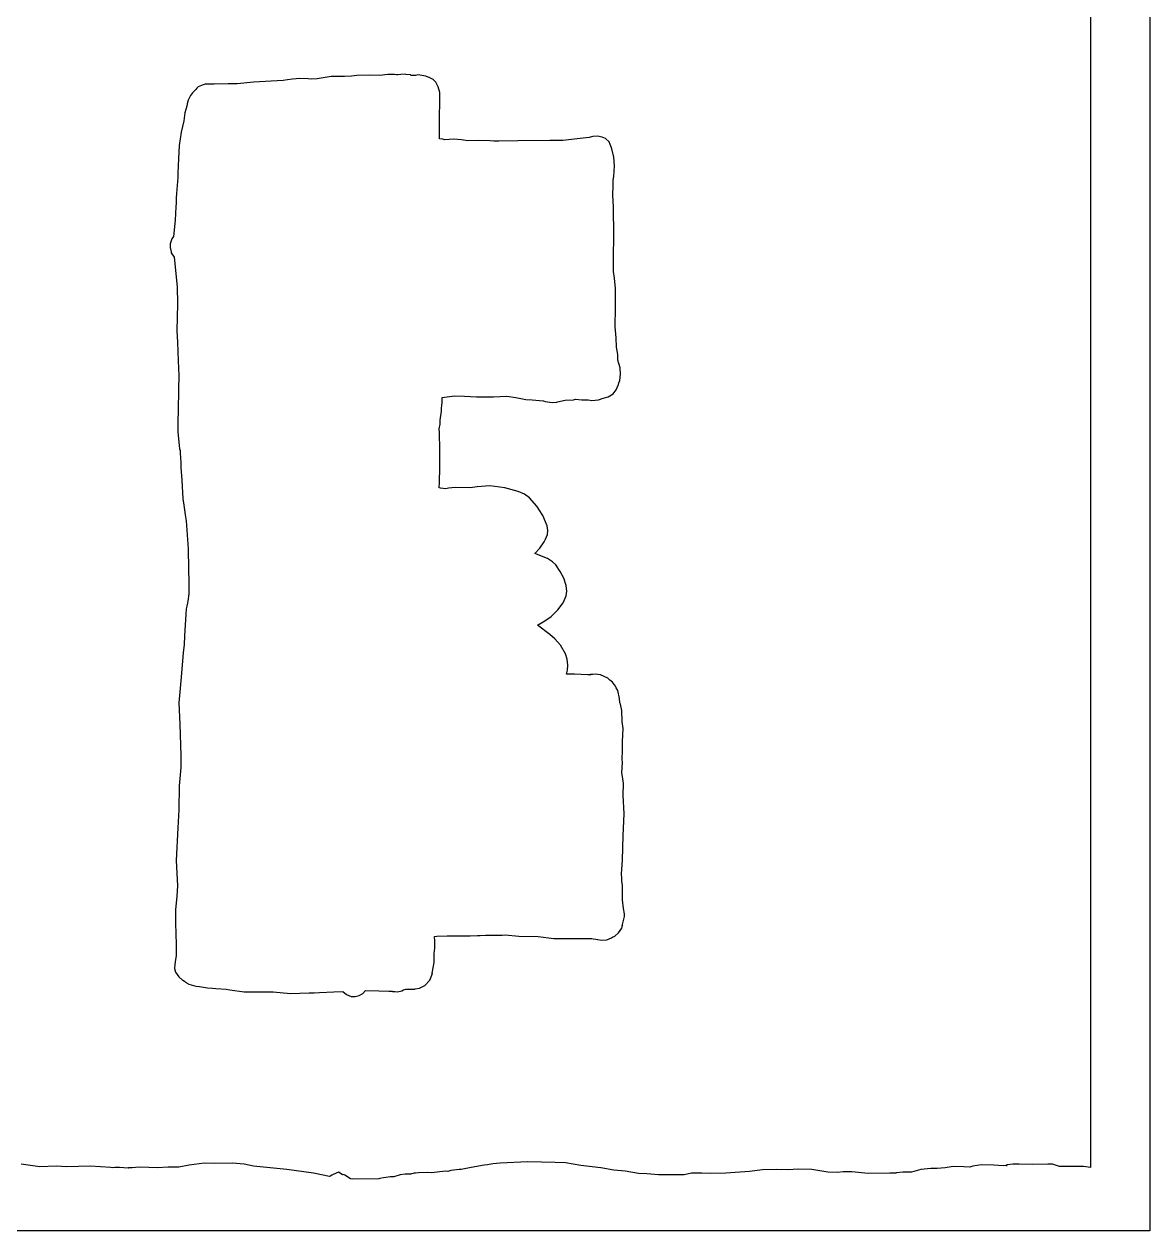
# Model space of a CAD drawing. Extents: x -1 to 541, y -138 to 3207.
# Drawn here: x 362.3 to 540.8, y 1016.8 to 1208 of the extents above; entities that cross this region are included whole.
import ezdxf

# ---------------------------------------------------------------- set-up
doc = ezdxf.new("R2010")
doc.units = 0

msp = doc.modelspace()

# ---------------------------------------------------------------- linework, layer by layer
at = {"layer": 'Calque_1'}
for p, q in [((540.806, 1342.11), (540.806, 1016.79)), ((531.413, 1328.85), (531.413, 1026.84)), ((403.419, 1199.09), (398.687, 1198.83)), ((403.42, 1199.09), (403.419, 1199.09)), ((404.056, 1199.2), (403.42, 1199.09)), ((404.881, 1199.29), (404.056, 1199.2)), ((406.053, 1199.42), (404.881, 1199.29)), ((407.35, 1199.38), (406.053, 1199.42)), ((407.863, 1199.33), (407.35, 1199.38)), ((407.864, 1199.33), (407.863, 1199.33)), ((408.797, 1199.34), (407.864, 1199.33)), ((407.864, 1199.33), (407.864, 1199.33)), ((408.798, 1199.34), (408.797, 1199.34)), ((410.982, 1199.72), (408.798, 1199.34)), ((408.798, 1199.34), (408.798, 1199.34)), ((413.103, 1199.74), (410.982, 1199.72)), ((410.982, 1199.72), (410.982, 1199.72)), ((414.225, 1199.78), (413.103, 1199.74)), ((414.226, 1199.78), (414.225, 1199.78)), ((414.225, 1199.78), (414.225, 1199.78)), ((414.227, 1199.78), (414.226, 1199.78)), ((414.226, 1199.78), (414.226, 1199.78)), ((414.228, 1199.78), (414.227, 1199.78)), ((414.227, 1199.78), (414.227, 1199.78)), ((414.229, 1199.78), (414.228, 1199.78)), ((414.228, 1199.78), (414.228, 1199.78)), ((415.079, 1199.88), (414.229, 1199.78)), ((417.079, 1199.92), (415.079, 1199.88)), ((418.725, 1199.9), (417.079, 1199.92)), ((419.148, 1199.92), (418.725, 1199.9)), ((419.504, 1199.97), (419.148, 1199.92)), ((420, 1200.03), (419.504, 1199.97)), ((421.021, 1200.03), (420, 1200.03)), ((421.356, 1199.98), (421.021, 1200.03)), ((421.357, 1199.98), (421.356, 1199.98)), ((421.595, 1199.98), (421.357, 1199.98)), ((422.054, 1200.05), (421.595, 1199.98)), ((422.845, 1200.09), (422.054, 1200.05)), ((422.054, 1200.05), (422.054, 1200.05)), ((422.862, 1200.07), (422.845, 1200.09)), ((423.566625, 1199.97375), (422.862, 1200.07)), ((423.663, 1199.9), (423.566625, 1199.97375)), ((424.253, 1199.89), (423.663, 1199.9)), ((424.254, 1199.89), (424.253, 1199.89)), ((424.255, 1199.89), (424.254, 1199.89)), ((424.256, 1199.89), (424.255, 1199.89)), ((424.255, 1199.89), (424.255, 1199.89)), ((424.255, 1199.89), (424.255, 1199.89)), ((424.257, 1199.89), (424.256, 1199.89)), ((424.256, 1199.89), (424.256, 1199.89)), ((424.256, 1199.89), (424.256, 1199.89)), ((424.258, 1199.89), (424.257, 1199.89)), ((424.257, 1199.89), (424.257, 1199.89)), ((424.257, 1199.89), (424.257, 1199.89)), ((424.257, 1199.89), (424.257, 1199.89)), ((424.259, 1199.89), (424.258, 1199.89)), ((424.258, 1199.89), (424.258, 1199.89)), ((424.258, 1199.89), (424.258, 1199.89)), ((424.26, 1199.89), (424.259, 1199.89)), ((424.259, 1199.89), (424.259, 1199.89)), ((424.259, 1199.89), (424.259, 1199.89)), ((424.261, 1199.89), (424.26, 1199.89)), ((424.26, 1199.89), (424.26, 1199.89)), ((424.26, 1199.89), (424.26, 1199.89)), ((424.26, 1199.89), (424.26, 1199.89)), ((424.26, 1199.89), (424.26, 1199.89)), ((424.365, 1199.89), (424.261, 1199.89)), ((424.767125, 1199.99625), (424.365, 1199.89)), ((426.013, 1199.81), (424.767125, 1199.99625)), ((426.014, 1199.81), (426.013, 1199.81)), ((426.632, 1199.52), (426.014, 1199.81)), ((427.17, 1199.27), (426.632, 1199.52)), ((427.584, 1198.80875), (427.17, 1199.27)), ((389.276, 1197.4), (389.01, 1197.12)), ((389.343, 1197.48), (389.276, 1197.4)), ((389.526, 1197.69), (389.343, 1197.48)), ((389.726, 1197.89), (389.526, 1197.69)), ((389.909375, 1198.1), (389.726, 1197.89)), ((390.701, 1198.43), (389.909375, 1198.1)), ((391.02, 1198.49), (390.701, 1198.43)), ((391.152, 1198.51), (391.02, 1198.49)), ((391.27, 1198.52), (391.152, 1198.51)), ((391.362, 1198.52), (391.27, 1198.52)), ((391.448, 1198.52), (391.362, 1198.52)), ((391.6, 1198.52), (391.448, 1198.52)), ((391.985, 1198.5), (391.6, 1198.52)), ((392.347, 1198.49), (391.985, 1198.5)), ((392.362, 1198.49), (392.347, 1198.49)), ((392.45, 1198.49), (392.362, 1198.49)), ((392.362, 1198.49), (392.362, 1198.49)), ((392.362, 1198.49), (392.362, 1198.49)), ((394.7, 1198.59), (392.45, 1198.49)), ((396.11, 1198.59), (394.7, 1198.59)), ((398.687, 1198.83), (396.11, 1198.59)), ((396.11, 1198.59), (396.11, 1198.59)), ((427.959, 1198.1), (427.584, 1198.80875)), ((428.22975, 1197.17125), (427.959, 1198.1)), ((427.959, 1198.1), (427.959, 1198.1)), ((428.256, 1196.52), (428.22975, 1197.17125)), ((388.161, 1195.4), (388.111, 1195.05)), ((388.325, 1195.98), (388.161, 1195.4)), ((388.69075, 1196.745), (388.325, 1195.98)), ((389.01, 1197.12), (388.69075, 1196.745)), ((428.16, 1193.14), (428.237, 1195.86)), ((428.237, 1195.86), (428.256, 1196.52)), ((387.818, 1193.99), (387.624, 1192.68)), ((388.111, 1195.05), (387.818, 1193.99)), ((387.624, 1192.68), (387.235, 1190.9)), ((428.202, 1190.11), (428.16, 1193.14)), ((387.235, 1190.9), (386.884, 1188.77)), ((428.202, 1189.87), (428.202, 1190.11)), ((428.698, 1189.8), (428.202, 1189.87)), ((429.031, 1189.72), (428.698, 1189.8)), ((430.398, 1189.79), (429.031, 1189.72)), ((431.661, 1189.72), (430.398, 1189.79)), ((430.398, 1189.79), (430.398, 1189.79)), ((432.67, 1189.54), (431.661, 1189.72)), ((434.285, 1189.6), (432.67, 1189.54)), ((436.187, 1189.52), (434.285, 1189.6)), ((436.80575, 1189.495), (436.187, 1189.52)), ((440.581, 1189.55), (437.579, 1189.47)), ((445.652, 1189.61), (440.581, 1189.55)), ((447.724, 1189.61), (445.652, 1189.61)), ((447.725, 1189.61), (447.724, 1189.61)), ((447.724, 1189.61), (447.724, 1189.61)), ((450.031, 1189.84), (447.725, 1189.61)), ((450.032, 1189.84), (450.031, 1189.84)), ((451.916, 1190.04), (450.032, 1189.84)), ((452.515, 1190.22875), (451.916, 1190.04)), ((451.916, 1190.04), (451.916, 1190.04)), ((453.24, 1190.26), (452.515, 1190.22875)), ((453.241, 1190.26), (453.24, 1190.26)), ((453.949375, 1190.135), (453.241, 1190.26)), ((454.501, 1189.89), (453.949375, 1190.135)), ((454.502, 1189.89), (454.501, 1189.89)), ((455.06125, 1189.3525), (454.502, 1189.89)), ((386.884, 1188.77), (386.811, 1186.73)), ((437.579, 1189.47), (436.80575, 1189.495)), ((455.262, 1188.98), (455.06125, 1189.3525)), ((455.459, 1188.43), (455.262, 1188.98)), ((455.501, 1188.25), (455.459, 1188.43)), ((455.824, 1186.94), (455.501, 1188.25)), ((455.501, 1188.25), (455.501, 1188.25)), ((386.811, 1186.73), (386.695, 1184.43)), ((455.94, 1185.55), (455.824, 1186.94)), ((386.695, 1184.43), (386.68, 1183.74)), ((455.725, 1183.3), (455.845, 1183.9)), ((455.845, 1183.9), (455.94, 1185.55)), ((386.68, 1183.74), (386.458, 1181.19)), ((455.661, 1180.96), (455.702, 1182.38)), ((455.702, 1182.38), (455.703, 1182.38)), ((455.703, 1182.38), (455.725, 1183.29)), ((455.725, 1183.29), (455.725, 1183.3)), ((386.422, 1180.49), (386.412, 1180.3)), ((386.412, 1180.3), (386.412, 1180.19)), ((386.412, 1180.19), (386.43, 1179.96)), ((386.43, 1179.96), (386.415, 1179.68)), ((386.458, 1181.19), (386.422, 1180.49)), ((455.763, 1179.04), (455.661, 1180.96)), ((386.356, 1179.07), (386.249, 1176.94)), ((386.415, 1179.68), (386.356, 1179.07)), ((455.823, 1174.55), (455.763, 1179.04)), ((386.249, 1176.94), (386.016, 1174.37)), ((386.016, 1174.37), (385.765, 1174.02)), ((455.78, 1171.03), (455.823, 1174.55)), ((385.498125, 1173.20875), (385.477141, 1172.623594)), ((385.477141, 1172.623594), (385.613, 1171.97)), ((385.765, 1174.02), (385.498125, 1173.20875)), ((385.613, 1171.97), (385.637, 1171.79)), ((385.637, 1171.79), (386.115, 1171.11)), ((386.115, 1171.11), (386.57, 1166.4)), ((455.758, 1168.83), (455.78, 1171.03)), ((455.93025, 1167.7675), (455.758, 1168.83)), ((456.095, 1166.12), (455.93025, 1167.7675)), ((386.57, 1166.4), (386.658, 1163.72)), ((456.085, 1163.9), (456.095, 1166.12)), ((386.658, 1163.72), (386.539, 1159.44)), ((456.049, 1160.08), (456.102, 1163.12)), ((456.102, 1163.12), (456.085, 1163.9)), ((386.539, 1159.44), (386.618, 1157.65)), ((456.19, 1158.32), (456.049, 1160.08)), ((386.618, 1157.65), (386.756, 1154.69)), ((456.266, 1156.85), (456.19, 1158.32)), ((456.434, 1155.69), (456.266, 1156.85)), ((456.45, 1155.03), (456.434, 1155.69)), ((386.756, 1154.69), (386.87, 1152.35)), ((456.432, 1154.9), (456.45, 1155.03)), ((456.447, 1154.77), (456.432, 1154.9)), ((456.605, 1154.27), (456.447, 1154.77)), ((456.802375, 1153.58625), (456.605, 1154.27)), ((456.891, 1152.55), (456.802375, 1153.58625)), ((386.87, 1152.35), (386.777, 1150.19)), ((456.631, 1151.2), (456.753125, 1151.56)), ((456.753125, 1151.56), (456.891, 1152.55)), ((386.777, 1150.19), (386.755, 1146.67)), ((454.91425, 1148.95625), (455.689, 1149.44)), ((455.689, 1149.44), (456.2075, 1150.07125)), ((456.2075, 1150.07125), (456.345, 1150.44)), ((456.345, 1150.44), (456.559, 1150.92)), ((456.559, 1150.92), (456.631, 1151.2)), ((428.511, 1147.27), (428.526, 1147.49)), ((428.526, 1147.49), (428.612, 1148.19)), ((428.612, 1148.84), (430.579, 1149.11)), ((428.612, 1148.19), (428.612, 1148.84)), ((430.579, 1149.11), (432.137625, 1149.09125)), ((432.137625, 1149.09125), (434.072, 1148.96)), ((434.072, 1148.96), (436.737625, 1148.99)), ((436.737625, 1148.99), (438.876, 1149.05)), ((438.876, 1149.05), (440.26, 1148.84)), ((440.26, 1148.84), (441.851, 1148.53)), ((440.26, 1148.84), (440.26, 1148.84)), ((441.851, 1148.53), (442.854, 1148.48)), ((442.854, 1148.48), (444.611, 1148.33)), ((444.611, 1148.33), (444.643125, 1148.32)), ((444.643125, 1148.32), (444.937, 1148.25)), ((444.937, 1148.25), (446.031, 1148.09)), ((446.031, 1148.09), (446.761, 1148.14)), ((446.761, 1148.14), (446.885, 1148.19)), ((446.885, 1148.19), (448.09, 1148.45)), ((448.09, 1148.45), (449.401, 1148.51)), ((449.401, 1148.51), (449.744, 1148.58)), ((449.744, 1148.58), (450.721, 1148.47)), ((450.721, 1148.47), (451.698, 1148.5)), ((451.698, 1148.5), (451.741, 1148.49)), ((451.741, 1148.49), (452.3575, 1148.37375)), ((452.3575, 1148.37375), (453.388, 1148.49)), ((453.388, 1148.49), (454.141, 1148.75)), ((454.141, 1148.75), (454.91425, 1148.95625)), ((386.755, 1146.67), (386.67275, 1145.13875)), ((428.299, 1145.29), (428.314, 1145.62)), ((428.314, 1145.62), (428.324, 1145.7)), ((428.324, 1145.7), (428.422, 1146.25)), ((428.422, 1146.25), (428.498, 1146.77)), ((428.498, 1146.77), (428.521, 1147.1)), ((428.521, 1147.1), (428.511, 1147.27)), ((386.67275, 1145.13875), (386.688, 1143.42)), ((428.151, 1143.88), (428.264, 1144.64)), ((428.161, 1143.33), (428.151, 1143.88)), ((428.151, 1143.88), (428.151, 1143.88)), ((428.264, 1144.64), (428.29125, 1144.94625)), ((428.284, 1144.96), (428.299, 1145.29)), ((428.29125, 1144.94625), (428.284, 1144.96)), ((386.688, 1143.42), (386.885, 1141.25)), ((428.161, 1143.32), (428.161, 1143.33)), ((428.229, 1140.59), (428.161, 1143.32)), ((386.885, 1141.25), (386.974, 1140.72)), ((386.974, 1140.72), (387.047, 1140.46)), ((387.047, 1140.46), (387.047, 1140.44)), ((387.047, 1140.44), (387.065, 1140.23)), ((387.065, 1140.23), (387.057125, 1140.232969)), ((387.057125, 1140.232969), (387.07025, 1139.98375)), ((387.07025, 1139.98375), (387.11, 1139.34)), ((428.211, 1137.79), (428.229, 1140.59)), ((387.11, 1139.34), (387.16, 1138.52)), ((387.16, 1138.52), (387.161, 1138.51)), ((387.161, 1138.51), (387.196, 1137.75)), ((387.196, 1137.75), (387.351, 1135.75)), ((428.192, 1135.38), (428.211, 1137.79)), ((387.351, 1135.75), (387.484, 1132.82)), ((428.148, 1134.52), (428.192, 1135.38)), ((428.164, 1134.52), (428.148, 1134.52)), ((428.337, 1134.5), (428.164, 1134.52)), ((429.161, 1134.38), (428.337, 1134.5)), ((429.584875, 1134.49875), (429.161, 1134.38)), ((430.659, 1134.58), (429.584875, 1134.49875)), ((433.064, 1134.52), (430.659, 1134.58)), ((430.659, 1134.58), (430.659, 1134.58)), ((434.13075, 1134.705), (433.064, 1134.52)), ((436.147, 1134.86), (434.13075, 1134.705)), ((438.53425, 1134.545), (436.147, 1134.86)), ((440.635, 1133.96), (438.53425, 1134.545)), ((387.484, 1132.82), (387.64, 1131.82)), ((441.676875, 1133.5325), (440.635, 1133.96)), ((442.46, 1132.97), (441.676875, 1133.5325)), ((442.461, 1132.97), (442.46, 1132.97)), ((443.619, 1131.62), (442.461, 1132.97)), ((387.64, 1131.82), (387.77, 1131.07)), ((387.77, 1131.07), (387.864, 1130.27)), ((387.864, 1130.27), (388.032, 1129.3)), ((443.62, 1131.62), (443.619, 1131.62)), ((444.572125, 1130.15), (443.62, 1131.62)), ((388.032, 1129.3), (388.057, 1128.56)), ((388.057, 1128.56), (388.35, 1124.9)), ((445.243, 1128.53), (444.572125, 1130.15)), ((445.244, 1128.53), (445.243, 1128.53)), ((445.368094, 1127.773906), (445.244, 1128.53)), ((444.996, 1126.4), (445.3075, 1127.16875)), ((445.3075, 1127.16875), (445.368094, 1127.773906)), ((388.35, 1124.9), (388.366, 1121.66)), ((443.314, 1124.13), (444.09475, 1125.0025)), ((444.09475, 1125.0025), (444.766, 1126.01)), ((444.766, 1126.01), (444.996, 1126.4)), ((445.3, 1123.34), (443.314, 1124.13)), ((445.301, 1123.34), (445.3, 1123.34)), ((446.112125, 1122.8425), (445.301, 1123.34)), ((446.642, 1122.33), (446.112125, 1122.8425)), ((388.366, 1121.66), (388.439375, 1119.57625)), ((447.314, 1121.28), (446.642, 1122.33)), ((446.642, 1122.33), (446.642, 1122.33)), ((447.315, 1121.28), (447.314, 1121.28)), ((447.88125, 1120.22875), (447.315, 1121.28)), ((388.439375, 1119.57625), (388.416, 1117.77)), ((448.281, 1119.08), (447.88125, 1120.22875)), ((448.282, 1119.08), (448.281, 1119.08)), ((448.384891, 1118.173281), (448.282, 1119.08)), ((388.416, 1117.77), (388.29, 1116.6)), ((447.766, 1116.31), (448.270375, 1117.41375)), ((448.270375, 1117.41375), (448.384891, 1118.173281)), ((388.038, 1115.37), (387.939, 1114.5)), ((388.192, 1115.98), (388.038, 1115.37)), ((388.29, 1116.6), (388.182, 1115.97)), ((388.182, 1115.97), (388.192, 1115.98)), ((388.182, 1115.97), (388.182, 1115.97)), ((445.904, 1114.13125), (446.963, 1115.2)), ((446.963, 1115.2), (447.766, 1116.31)), ((387.939, 1114.5), (387.726, 1111.1)), ((443.692, 1112.8), (444.902, 1113.46)), ((444.902, 1113.46), (445.904, 1114.13125)), ((445.655, 1111.31), (443.692, 1112.8)), ((445.656, 1111.31), (445.655, 1111.31)), ((445.655, 1111.31), (445.655, 1111.31)), ((446.447875, 1110.625), (445.656, 1111.31)), ((387.678, 1109.66), (387.554, 1108.44)), ((387.726, 1111.1), (387.678, 1109.66)), ((447.365, 1109.61), (446.447875, 1110.625)), ((447.366, 1109.61), (447.365, 1109.61)), ((448.146, 1108.22), (447.366, 1109.61)), ((387.554, 1108.44), (387.459, 1107.09)), ((448.4045, 1107.38625), (448.146, 1108.22)), ((448.531, 1106.44), (448.4045, 1107.38625)), ((387.459, 1107.09), (387.176, 1103.95)), ((448.334, 1105.04), (448.49475, 1105.64625)), ((448.49475, 1105.64625), (448.531, 1106.44)), ((387.176, 1103.95), (386.874, 1100.45)), ((449.575, 1104.99), (448.334, 1105.04)), ((451.694, 1104.92), (449.575, 1104.99)), ((452.146, 1104.93), (451.694, 1104.92)), ((452.1375, 1104.93875), (452.070406, 1104.929219)), ((452.070406, 1104.929219), (452.146, 1104.93)), ((452.474, 1104.97), (452.1375, 1104.93875)), ((452.146, 1104.93), (452.146, 1104.93)), ((452.475, 1104.97), (452.474, 1104.97)), ((452.88175, 1105.0125), (452.475, 1104.97)), ((453.698, 1104.89), (452.88175, 1105.0125)), ((453.699, 1104.89), (453.698, 1104.89)), ((454.877, 1104.3875), (453.699, 1104.89)), ((455.167, 1104.08), (454.877, 1104.3875)), ((455.168, 1104.08), (455.167, 1104.08)), ((455.607, 1103.77), (455.168, 1104.08)), ((456.100375, 1103.13625), (455.607, 1103.77)), ((455.607, 1103.77), (455.607, 1103.77)), ((456.182, 1102.87), (456.100375, 1103.13625)), ((456.466, 1102.41375), (456.182, 1102.87)), ((456.744, 1101.17), (456.466, 1102.41375)), ((386.874, 1100.45), (387.032, 1097.11)), ((456.769, 1100.49), (456.744, 1101.17)), ((456.900125, 1100.2425), (456.769, 1100.49)), ((457.077, 1099.26), (456.900125, 1100.2425)), ((457.143, 1097.5), (457.077, 1099.26)), ((387.032, 1097.11), (387.196, 1092.12)), ((457.295, 1096.43), (457.143, 1097.5)), ((457.22, 1094.36), (457.295, 1096.43)), ((457.22, 1092.91), (457.22, 1094.36)), ((387.196, 1092.12), (387.174, 1090.2)), ((457.154, 1091.55), (457.22, 1092.91)), ((387.174, 1090.2), (386.91, 1087.33)), ((457.11, 1089.36), (457.17, 1091.02)), ((457.17, 1091.02), (457.154, 1091.55)), ((457.169, 1088.82), (457.11, 1089.36)), ((457.37, 1087.67), (457.169, 1088.82)), ((386.91, 1087.33), (386.841, 1083.49)), ((457.323, 1085.84), (457.37, 1087.67)), ((457.433, 1082.87), (457.323, 1085.84)), ((386.841, 1083.49), (386.697, 1080.67)), ((457.304, 1079.44), (457.433, 1082.87)), ((386.697, 1080.67), (386.422, 1075.48)), ((457.177, 1075.56), (457.304, 1079.44)), ((386.422, 1075.48), (386.661, 1071.48)), ((457.058, 1073.38), (457.177, 1075.56)), ((457.108, 1072.63), (457.058, 1073.38)), ((386.661, 1071.48), (386.534375, 1069.83125)), ((457.108, 1072.21), (457.108, 1072.63)), ((457.192, 1071.54), (457.108, 1072.21)), ((457.204, 1070.065), (457.192, 1071.54)), ((386.534375, 1069.83125), (386.308, 1067.68)), ((457.171, 1069.25), (457.204, 1070.065)), ((457.345, 1067.9), (457.171, 1069.25)), ((386.308, 1067.68), (386.349, 1065.56)), ((457.5, 1067.04), (457.345, 1067.9)), ((386.349, 1065.56), (386.456, 1062.15)), ((457.137, 1065.03), (457.2235, 1065.2425)), ((457.16, 1065.11), (457.502, 1066.6)), ((457.2235, 1065.2425), (457.16, 1065.11)), ((457.513, 1066.83), (457.5, 1067.04)), ((457.502, 1066.6), (457.502, 1066.83)), ((457.502, 1066.83), (457.503, 1066.83)), ((457.503, 1066.83), (457.513, 1066.83)), ((427.406, 1063.46), (427.782, 1063.47)), ((427.416, 1062.72), (427.406, 1063.46)), ((427.782, 1063.47), (429.393, 1063.56)), ((429.393, 1063.56), (432.912, 1063.57)), ((432.912, 1063.57), (432.913, 1063.57)), ((432.913, 1063.57), (433.025, 1063.57)), ((433.025, 1063.57), (434.219, 1063.59)), ((433.025, 1063.57), (433.025, 1063.57)), ((433.025, 1063.57), (433.025, 1063.57)), ((434.219, 1063.59), (434.504, 1063.6)), ((434.504, 1063.6), (434.641, 1063.62)), ((434.641, 1063.62), (435.479, 1063.65)), ((435.479, 1063.65), (438.09, 1063.66)), ((438.09, 1063.66), (438.605, 1063.68)), ((438.605, 1063.68), (438.606, 1063.68)), ((438.606, 1063.68), (440.758, 1063.48)), ((440.758, 1063.48), (443.809, 1063.44)), ((443.809, 1063.44), (446.327, 1063.14)), ((455.455, 1063.25), (455.595, 1063.34)), ((455.595, 1063.34), (455.971375, 1063.4975)), ((455.971375, 1063.4975), (456.56, 1064.03)), ((456.56, 1064.03), (456.56, 1064.03)), ((456.56, 1064.03), (456.561, 1064.03)), ((456.561, 1064.03), (457.11, 1064.78125)), ((457.11, 1064.78125), (457.137, 1065.03)), ((386.456, 1062.15), (386.455, 1060.54)), ((427.344, 1060.74), (427.416, 1061.61)), ((427.416, 1061.61), (427.416, 1062.72)), ((446.327, 1063.14), (448.507, 1063.11)), ((448.507, 1063.11), (450.394, 1063.11)), ((448.507, 1063.11), (448.507, 1063.11)), ((450.394, 1063.11), (451.854, 1063.11)), ((451.854, 1063.11), (452.221625, 1063.1075)), ((452.221625, 1063.1075), (452.203, 1063.12)), ((452.203, 1063.12), (452.342, 1063.1)), ((452.342, 1063.1), (452.539, 1063.06)), ((452.539, 1063.06), (452.971, 1063)), ((452.971, 1063), (453.205, 1062.99)), ((453.205, 1062.99), (453.286, 1062.99)), ((453.286, 1062.99), (453.861875, 1062.85875)), ((453.861875, 1062.85875), (454.695, 1062.93)), ((454.695, 1062.93), (455.455, 1063.25)), ((386.321, 1059.81), (386.234, 1059.01)), ((386.429, 1060.39), (386.321, 1059.81)), ((386.455, 1060.54), (386.429, 1060.39)), ((427.316625, 1059.32625), (427.344, 1060.74)), ((386.234, 1059.01), (386.166, 1058.35)), ((386.166, 1058.35), (386.3405, 1057.80875)), ((386.3405, 1057.80875), (386.875, 1057.05)), ((426.97, 1057.3), (427.059125, 1057.6625)), ((427.038, 1057.62), (427.316625, 1059.32625)), ((427.059125, 1057.6625), (427.038, 1057.62)), ((386.875, 1057.05), (387.39475, 1056.5625)), ((387.39475, 1056.5625), (387.469, 1056.54)), ((387.469, 1056.54), (387.748, 1056.34)), ((387.748, 1056.34), (387.922, 1056.21)), ((387.922, 1056.21), (388.009, 1056.15)), ((388.009, 1056.15), (388.08, 1056.1)), ((388.08, 1056.1), (388.443, 1055.91)), ((388.443, 1055.91), (389.569, 1055.58)), ((424.995875, 1055.26875), (425.871, 1055.69)), ((425.871, 1055.69), (426.6395, 1056.54)), ((426.6395, 1056.54), (426.97, 1057.3)), ((389.569, 1055.58), (390.146, 1055.52)), ((390.146, 1055.52), (391.395, 1055.29)), ((391.395, 1055.29), (392.191, 1055.23)), ((392.191, 1055.23), (392.727, 1055.22)), ((392.727, 1055.22), (394.374, 1055.1)), ((394.374, 1055.1), (394.92, 1054.98)), ((394.92, 1054.98), (397.223, 1054.68)), ((397.223, 1054.68), (399.74975, 1054.6475)), ((399.74975, 1054.6475), (401.789, 1054.69)), ((401.789, 1054.69), (404.546, 1054.43)), ((404.546, 1054.43), (407.512, 1054.5)), ((407.512, 1054.5), (408.33, 1054.51)), ((408.33, 1054.51), (409.142, 1054.59)), ((409.142, 1054.59), (411.423, 1054.66)), ((411.423, 1054.66), (411.424, 1054.66)), ((411.424, 1054.66), (412.845, 1054.73)), ((412.845, 1054.73), (413.43375, 1054.22625)), ((413.43375, 1054.22625), (414.153, 1053.94)), ((414.153, 1053.94), (414.154, 1053.94)), ((414.154, 1053.94), (414.815, 1053.922344)), ((414.815, 1053.922344), (415.4445, 1054.08375)), ((415.4445, 1054.08375), (416.008, 1054.408281)), ((416.008, 1054.408281), (416.471, 1054.88)), ((416.471, 1054.88), (418.567, 1054.85)), ((418.567, 1054.85), (418.568, 1054.85)), ((418.568, 1054.85), (420.162, 1054.78)), ((420.162, 1054.78), (420.715, 1054.76)), ((420.715, 1054.76), (420.714, 1054.74375)), ((420.714, 1054.74375), (421.013, 1054.72)), ((421.013, 1054.72), (421.083, 1054.71)), ((421.083, 1054.71), (421.522125, 1054.6975)), ((421.522125, 1054.6975), (422.232, 1054.85)), ((422.232, 1054.85), (422.454, 1054.98)), ((422.454, 1054.98), (422.84, 1055.09)), ((422.84, 1055.09), (423.62, 1055.08)), ((423.62, 1055.08), (424.275375, 1055.1175)), ((424.275375, 1055.1175), (424.345, 1055.17)), ((424.345, 1055.17), (424.995875, 1055.26875)), ((364.836, 1026.95), (361.877, 1027.36)), ((367.413, 1027.03), (364.836, 1026.95)), ((369.112, 1026.92), (367.413, 1027.03)), ((372.812, 1027.03), (369.112, 1026.92)), ((376.093, 1026.81), (372.812, 1027.03)), ((388.468, 1027.22125), (386.828, 1026.89)), ((390.891, 1027.53), (388.468, 1027.22125)), ((392.516, 1027.45), (390.891, 1027.53)), ((390.891, 1027.53), (390.891, 1027.53)), ((395.365, 1027.51), (392.516, 1027.45)), ((397.235, 1027.38), (395.365, 1027.51)), ((395.365, 1027.51), (395.365, 1027.51)), ((398.68, 1027.06), (397.235, 1027.38)), ((403.965, 1026.53), (398.68, 1027.06)), ((435.255, 1027.19), (433.187125, 1026.82125)), ((435.256, 1027.19), (435.255, 1027.19)), ((435.78, 1027.23), (435.256, 1027.19)), ((436.612, 1027.41), (435.78, 1027.23)), ((437.801, 1027.54), (436.612, 1027.41)), ((442.174875, 1027.74625), (437.801, 1027.54)), ((446.494, 1027.63), (442.174875, 1027.74625)), ((448.143, 1027.56), (446.494, 1027.63)), ((450.568, 1027.14), (448.143, 1027.56)), ((453.767, 1026.79), (450.568, 1027.14)), ((509.634, 1026.99), (508.373, 1026.76)), ((511.301375, 1026.9575), (509.634, 1026.99)), ((512.725875, 1027.025), (512.26, 1026.88)), ((514.088, 1027.23), (512.725875, 1027.025)), ((516.0745, 1027.20125), (514.088, 1027.23)), ((517.521, 1027.12), (516.0745, 1027.20125)), ((518.155, 1027.16), (517.521, 1027.12)), ((518.163375, 1027.2325), (518.047016, 1027.174688)), ((518.047016, 1027.174688), (518.155, 1027.16)), ((519.083, 1027.38), (518.163375, 1027.2325)), ((519.9535, 1027.38625), (519.083, 1027.38)), ((520.086, 1027.34), (519.9535, 1027.38625)), ((522.125, 1027.31), (520.086, 1027.34)), ((524.637, 1027.36), (522.125, 1027.31)), ((525.359, 1027.37), (524.637, 1027.36)), ((526.345, 1027.05), (525.359, 1027.37)), ((526.452, 1026.97), (526.345, 1027.05)), ((528.211, 1026.98), (526.452, 1026.97)), ((530.306625, 1027.0075), (528.211, 1026.98)), ((528.211, 1026.98), (528.211, 1026.98)), ((531.413, 1026.84), (530.306625, 1027.0075)), ((376.35, 1026.8), (376.093, 1026.81)), ((376.722, 1026.83), (376.35, 1026.8)), ((377.42, 1026.81), (376.722, 1026.83)), ((378.8, 1026.74), (377.42, 1026.81)), ((378.851, 1026.76), (378.8, 1026.74)), ((378.87, 1026.76), (378.851, 1026.76)), ((378.962, 1026.76), (378.87, 1026.76)), ((379.073, 1026.76), (378.962, 1026.76)), ((379.296, 1026.76), (379.073, 1026.76)), ((379.427, 1026.76), (379.296, 1026.76)), ((379.443, 1026.76), (379.427, 1026.76)), ((379.427, 1026.76), (379.427, 1026.76)), ((379.469, 1026.76), (379.443, 1026.76)), ((380.005, 1026.85), (379.469, 1026.76)), ((380.779, 1026.87), (380.005, 1026.85)), ((383.407, 1026.76), (380.779, 1026.87)), ((383.408, 1026.76), (383.407, 1026.76)), ((385.15, 1026.9), (383.408, 1026.76)), ((383.408, 1026.76), (383.408, 1026.76)), ((386.828, 1026.89), (385.15, 1026.9)), ((385.15, 1026.9), (385.15, 1026.9)), ((408.196, 1025.96), (403.965, 1026.53)), ((410.722, 1025.42), (408.196, 1025.96)), ((410.787, 1025.41), (410.722, 1025.42)), ((411.102, 1025.64), (410.787, 1025.41)), ((411.324, 1025.73), (411.102, 1025.64)), ((412.159, 1026.07), (411.324, 1025.73)), ((412.767, 1025.74), (412.159, 1026.07)), ((412.798, 1025.73), (412.671, 1025.76)), ((412.671, 1025.76), (412.767, 1025.74)), ((413.08, 1025.68), (412.774, 1025.74)), ((412.774, 1025.74), (412.798, 1025.73)), ((413.194, 1025.61), (413.08, 1025.68)), ((414.089, 1025.02), (413.177, 1025.61)), ((413.177, 1025.61), (413.194, 1025.61)), ((413.194, 1025.61), (413.194, 1025.61)), ((418.537, 1025.06), (414.429, 1024.96)), ((418.737, 1025.07), (418.537, 1025.06)), ((419.314, 1025.21), (418.737, 1025.07)), ((420.403125, 1025.3575), (419.314, 1025.21)), ((420.905, 1025.34), (420.403125, 1025.3575)), ((420.966, 1025.36), (420.905, 1025.34)), ((421.943562, 1025.651875), (420.966, 1025.36)), ((422.7295, 1025.76), (421.943562, 1025.651875)), ((423.599, 1025.77), (422.7295, 1025.76)), ((423.659, 1025.78), (423.599, 1025.77)), ((423.754, 1025.82), (423.659, 1025.78)), ((423.987, 1025.89), (423.754, 1025.82)), ((424.165, 1025.92), (423.987, 1025.89)), ((424.35, 1025.95), (424.165, 1025.92)), ((424.839, 1026.01), (424.35, 1025.95)), ((426.216125, 1026.05375), (424.839, 1026.01)), ((426.934, 1026), (426.216125, 1026.05375)), ((429.15, 1026.24), (426.934, 1026)), ((429.513, 1026.21), (429.15, 1026.24)), ((429.988, 1026.36), (429.513, 1026.21)), ((429.989, 1026.36), (429.988, 1026.36)), ((431.27975, 1026.5375), (429.989, 1026.36)), ((431.63, 1026.49), (431.27975, 1026.5375)), ((433.187125, 1026.82125), (431.63, 1026.49)), ((455.822, 1026.43), (453.767, 1026.79)), ((457.599, 1026.26), (455.822, 1026.43)), ((457.6, 1026.26), (457.599, 1026.26)), ((459.741, 1025.88), (457.6, 1026.26)), ((461.072, 1025.82), (459.741, 1025.88)), ((461.073, 1025.82), (461.072, 1025.82)), ((462.918, 1025.65), (461.073, 1025.82)), ((466.411, 1025.68), (462.918, 1025.65)), ((466.412, 1025.68), (466.411, 1025.68)), ((466.413, 1025.68), (466.412, 1025.68)), ((466.412, 1025.68), (466.412, 1025.68)), ((466.994, 1025.66), (466.413, 1025.68)), ((466.413, 1025.68), (466.413, 1025.68)), ((468.115, 1025.91), (466.994, 1025.66)), ((469.777875, 1025.9575), (468.115, 1025.91)), ((471.083, 1025.87), (469.777875, 1025.9575)), ((471.084, 1025.87), (471.083, 1025.87)), ((473.594, 1025.92), (471.084, 1025.87)), ((473.595, 1025.92), (473.594, 1025.92)), ((477.326, 1026.2), (473.595, 1025.92)), ((479.391, 1026.48), (477.326, 1026.2)), ((481.6005, 1026.49625), (479.391, 1026.48)), ((483.384, 1026.46), (481.6005, 1026.49625)), ((485.11925, 1026.555), (483.384, 1026.46)), ((487.186, 1026.53), (485.11925, 1026.555)), ((488.8035, 1026.27125), (487.186, 1026.53)), ((489.722, 1026.08), (488.8035, 1026.27125)), ((491.304, 1026.03), (489.722, 1026.08)), ((492.1735, 1026.125), (491.304, 1026.03)), ((493.571, 1026.16), (492.1735, 1026.125)), ((496.149, 1025.87), (493.571, 1026.16)), ((499.6, 1025.95), (496.149, 1025.87)), ((499.661, 1025.95), (499.6, 1025.95)), ((500.519, 1025.95), (499.661, 1025.95)), ((500.655, 1025.98), (500.519, 1025.95)), ((501.638, 1026.11), (500.655, 1025.98)), ((501.639, 1026.11), (501.638, 1026.11)), ((503.037, 1026.08), (501.639, 1026.11)), ((504.518, 1026.51), (503.037, 1026.08)), ((506.088625, 1026.68), (504.518, 1026.51)), ((507.102, 1026.67), (506.088625, 1026.68)), ((508.373, 1026.76), (507.102, 1026.67)), ((512.26, 1026.88), (511.301375, 1026.9575)), ((531.413, 1026.84), (531.413, 1026.84)), ((414.429, 1024.96), (414.089, 1025.02)), ((424.781, 1016.79), (338.531, 1016.79)), ((504.74, 1016.79), (424.781, 1016.79)), ((540.806, 1016.79), (504.74, 1016.79))]:
    msp.add_line(p, q, dxfattribs=at)

doc.saveas('drawing.dxf')
